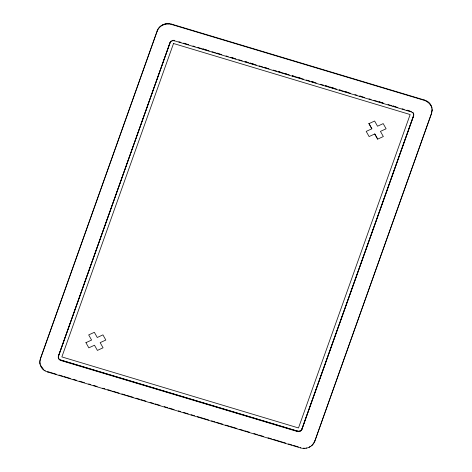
<?xml version="1.0" encoding="UTF-8"?>
<svg xmlns="http://www.w3.org/2000/svg" width="472" height="472" viewBox="0 0 472 472"><rect width="100%" height="100%" fill="white"/><g stroke="black" fill="none" stroke-linecap="round" stroke-linejoin="round"><path stroke-width="0.71" d="M39.86 361.635L40.409 358.632L157.264 30.639C159.27 25.022 166.038 22.367 171.542 24.107L424.287 99.987C428.434 101.209 431.986 104.926 432.104 109.38L432.116 109.02L431.591 113.368L314.736 441.361C312.729 446.978 305.962 449.633 300.457 447.893L47.713 372.013C42.268 370.579 38.332 364.478 40.391 358.997L157.247 30.999C159.259 25.382 166.026 22.733 171.531 24.467L424.275 100.353C427.88 101.45 431.013 104.312 431.886 108.047L431.904 107.681M39.884 362.98L39.896 362.62L40.096 364.319M40.391 358.997L40.409 358.632M40.504 365.617L40.521 365.251L43.843 370.024M41.093 366.856L41.111 366.49M41.855 368.018L41.872 367.653M42.775 369.08L42.793 368.715M45.035 370.839L45.052 370.479M47.713 372.013L47.725 371.647L56.197 374.19M411.259 111.534L411.242 111.894A3.605 3.269 2.5 0 1 413.566 116.029L301.903 429.437A3.605 3.269 2.5 0 1 297.372 431.514L60.74 360.466A3.605 3.269 2.5 0 1 58.422 356.336L170.097 42.468A3.605 3.269 2.5 0 1 171.112 41.058M60.74 360.466L60.764 360.012A3.605 3.269 2.5 0 1 58.439 355.882M157.247 30.999L157.264 30.639M158.515 28.58L158.533 28.22M159.4 27.506L159.418 27.146M160.433 26.55L160.45 26.184M161.595 25.724L161.613 25.358M162.869 25.04L162.887 24.674M164.232 24.514L164.25 24.155M165.66 24.16L165.678 23.795M167.129 23.972L167.147 23.612M168.616 23.966L168.634 23.6M58.422 356.336L170.097 42.563L58.434 355.971M171.531 24.467L171.542 24.107M170.079 42.922A3.605 3.269 2.5 0 1 174.61 40.852L174.634 40.397A3.605 3.269 2.5 0 0 173.708 40.238M297.372 431.514L297.389 431.06A3.605 3.269 2.5 0 0 301.927 428.983L413.584 115.569A3.605 3.269 2.5 0 0 412.829 112.371M300.457 447.893L300.469 447.533M301.903 429.437L301.927 428.983M303.366 448.4L303.384 448.034M304.853 448.388L304.871 448.028M306.322 448.205L306.34 447.839M309.113 447.326L310.405 446.276L310.387 446.642M311.549 445.816L313.485 443.42L313.467 443.78M312.582 444.854L312.6 444.494M314.736 441.361L431.609 113.003L432.14 110.365L432.128 110.725M368.957 123.64L374.626 121.033L377.529 126.213L383.199 123.605L386.102 128.785L380.432 131.381L383.341 136.544L377.671 139.134L374.768 133.954L369.098 136.561L366.195 131.399L371.865 128.791L368.957 123.623L371.865 128.791M377.671 139.134L374.768 133.954M413.555 116.047L413.584 115.569M424.275 100.353L424.287 99.987M426.948 101.521L426.965 101.161M428.139 102.335L428.157 101.976M429.207 103.285L429.225 102.92M430.128 104.347L430.145 103.982M430.889 105.51L430.906 105.144M431.479 106.749L431.496 106.383M431.591 113.368L431.609 113.003M413.578 115.664L301.921 429.077A3.605 3.269 2.5 0 1 297.389 431.148L60.758 360.106M313.803 442.813L314.753 441.001M183.785 43.147L185.903 43.778M202.801 48.852L206.323 49.914M216.89 53.082L219.002 53.719M230.973 57.313L233.085 57.944M245.056 61.543L247.169 62.174M249.989 63.018L253.511 64.08M264.072 67.248L266.184 67.885M278.155 71.478L280.268 72.11M284.498 73.378L286.61 74.016M292.245 75.709L294.357 76.34M297.171 77.19L300.693 78.246M311.254 81.414L314.777 82.47M325.344 85.644L327.456 86.282M330.27 87.125L333.792 88.181M339.427 89.875L341.539 90.506M344.359 91.356L347.876 92.412M359.853 96.005L361.965 96.642M378.863 101.716L382.385 102.772M392.952 105.94L395.064 106.578M407.035 110.171L409.147 110.808M178.853 41.754L180.965 42.391M183.785 43.235L188.712 44.716M192.942 45.985L195.054 46.622M197.868 47.465L201.391 48.522M202.801 48.946L209.137 50.846M211.952 51.696L215.474 52.752M216.884 53.177L221.816 54.652M226.041 55.92L228.153 56.557M230.967 57.401L235.9 58.882M238.714 59.726L242.236 60.788M245.056 61.631L248.573 62.688M249.983 63.112L256.32 65.012M259.14 65.862L262.662 66.918M264.066 67.343L268.999 68.818M273.223 70.086L276.745 71.148M278.155 71.567L289.419 74.954M292.239 75.797L303.508 79.178M306.322 80.028L309.844 81.084M311.254 81.508L316.181 82.989M320.411 84.258L323.928 85.314M325.338 85.733L336.607 89.12M339.421 89.963L350.69 93.35M354.914 94.618L357.027 95.25M359.847 96.093L364.773 97.574M369.004 98.843L371.116 99.48M373.93 100.324L377.452 101.38M378.863 101.805L383.789 103.285M388.019 104.554L391.536 105.61M392.946 106.035L397.878 107.516M402.103 108.784L404.215 109.415M407.029 110.265L410.551 111.321M174.61 40.852L411.242 111.894M60.764 360.012L297.389 431.06M59.024 375.039L62.552 376.101M63.962 376.526L70.316 378.432M73.142 379.281L76.67 380.338M79.497 381.187L84.441 382.668M88.677 383.942L90.795 384.58M93.615 385.423L97.144 386.485M102.796 388.179L104.914 388.816M107.734 389.666L111.268 390.727M112.678 391.146L119.032 393.058M121.859 393.902L125.387 394.964M126.797 395.388L133.151 397.294M135.977 398.144L139.505 399.206M140.916 399.625L145.86 401.111M150.096 402.38L153.624 403.442M155.04 403.867L159.978 405.348M164.215 406.622L167.743 407.684M169.159 408.103L174.097 409.59M178.333 410.858L180.452 411.495M183.278 412.345L188.216 413.826M191.042 414.676L194.57 415.738M197.396 416.581L208.695 419.974M211.515 420.823L215.049 421.885M216.459 422.304L222.813 424.216M225.634 425.06L229.168 426.122M230.578 426.546L236.932 428.452M239.758 429.302L243.286 430.364M244.697 430.783L249.641 432.269M253.877 433.538L257.405 434.6M258.815 435.025L263.76 436.506M267.996 437.78L271.524 438.842M272.94 439.261L285.643 443.078M288.469 443.928L291.997 444.984M293.413 445.409L298.351 446.896M171.885 40.58A3.605 3.269 2.5 0 1 172.77 40.297M85.922 342.654L88.825 347.834L94.494 345.227L97.397 350.407L103.067 347.799L100.164 342.637L105.828 340.041L102.925 334.878L97.256 337.486L94.353 332.306L88.683 334.913L91.592 340.076L85.922 342.666M173.525 43.501L61.867 356.915L298.499 427.957L410.156 114.543L173.525 43.501"/></g></svg>
